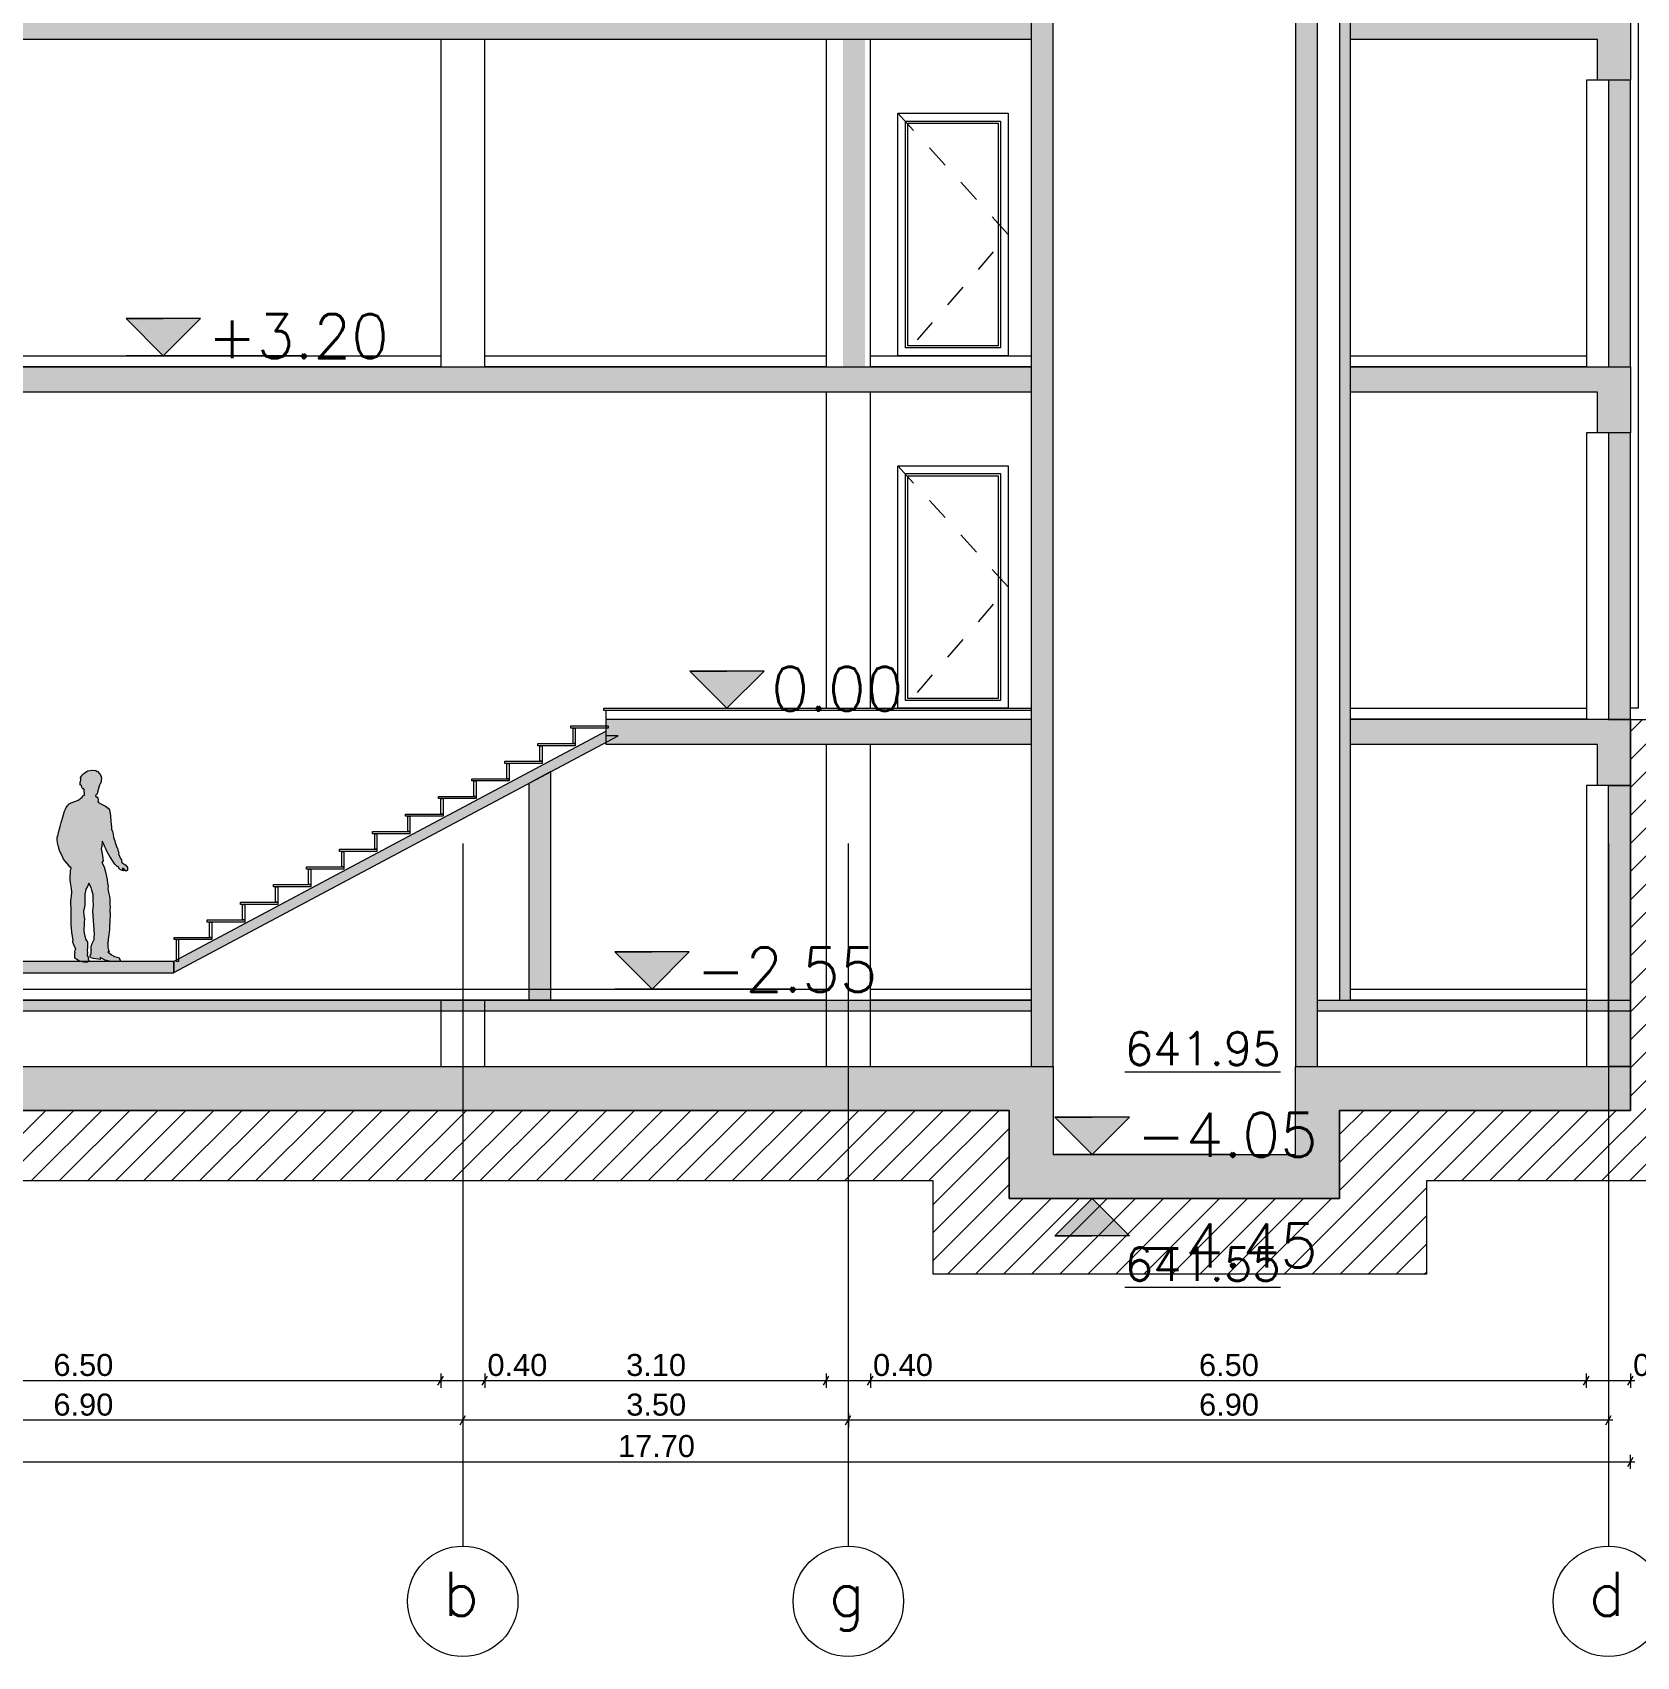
# Model space of a CAD drawing. Header units: millimetres. Extents: x 476571643 to 477489869, y 4620928210 to 4621294454.
# Drawn here: x 477371381 to 477385942, y 4621109258 to 4621123999 of the extents above; entities that cross this region are included whole.
import ezdxf

# ---------------------------------------------------------------- set-up
doc = ezdxf.new("R2010")
doc.units = ezdxf.units.MM
doc.header["$MEASUREMENT"] = 0
doc.linetypes.add('Dashed', pattern=[423.333333, 211.666667, -211.666667])
for name, color, linetype, lineweight in [('0_0 Architecture_Pen_No__7', 7, 'Continuous', 0), ('0_0 Architecture_Pen_No__8', 8, 'Continuous', 0), ('0_Pen_No__1_Pen_No__250', 7, 'Continuous', 0), ('0_Pen_No__250_Pen_No__142', 142, 'Continuous', 0), ('2D Drafting - General_Pen_No__250_Pen_No__7', 7, 'Continuous', 0), ('2D Drafting - General_Pen_No__250_Pen_No__7_Pen_No__154', 154, 'Continuous', 0), ('2D Drafting - General_Pen_No__250_Pen_No__7_Pen_No__250', 7, 'Continuous', 0), ('2D Drafting - General_Pen_No__250_Pen_No__7_Pen_No__7', 7, 'Continuous', 0), ('2D Drafting - General_Pen_No__7_Pen_No__253', 252, 'Continuous', 0), ('a-iataki_Pen_No__5_Pen_No__5_Pen_No__142', 142, 'Continuous', 0), ('gegmebi_Pen_No__7_Pen_No__250', 7, 'Continuous', 0), ('kar-panjara_Pen_No__7_Pen_No__250', 7, 'Continuous', 0), ('New_._Pen_No__1', 1, 'Continuous', 0), ('New_2D Drafting - General_Pen_No__250_Pen_No__154', 154, 'Continuous', 0), ('New_2D Drafting - General_Pen_No__250_Pen_No__7', 7, 'Continuous', 0), ('New_2D Drafting - General_Pen_No__7_Pen_No__250', 7, 'Continuous', 0), ('New_2D Drafting - General_Pen_No__7_Pen_No__7', 7, 'Continuous', 0), ('New_R03_Nakveti_Pen_No__1', 1, 'Continuous', 0), ('New_reg_nak_Pen_No__7', 7, 'Continuous', 0), ('New_shenobebi_Pen_No__4', 7, 'Continuous', 0), ('zoma_Pen_No__142', 142, 'Continuous', 0), ('zoma_Pen_No__1_Pen_No__142', 142, 'Continuous', 0), ('zoma_Pen_No__5_Pen_No__5_Pen_No__142', 142, 'Continuous', 0)]:
    doc.layers.add(name, color=color, linetype=linetype, lineweight=lineweight)
doc.layers.add('New_R03_Nakveti', color=7, linetype='Continuous')
doc.layers.add('zoma', color=7, linetype='Continuous')
doc.styles.add('GENERATED_STYLE_2', font='arial.ttf')
doc.dimstyles.new('GENERATED_STYLE__3', dxfattribs={"dimtxt": 200, "dimasz": 64.421331, "dimexe": 0.18, "dimexo": 3, "dimgap": 0.09, "dimtad": 1, "dimtih": 1, "dimtoh": 1, "dimlfac": 0.001, "dimzin": 0, "dimdsep": 46, "dimtxsty": 'GENERATED_STYLE_2', "dimblk": 'ARROWHEAD_2', "dimblk1": 'ARROWHEAD_2', "dimblk2": 'ARROWHEAD_2', "dimcen": 0.09, "dimclrd": 142, "dimclre": 142, "dimclrt": 142, "dimadec": 0, "dimazin": 0, "dimtfac": 1, "dimtdec": 4, "dimtmove": 0, "dimatfit": 3, "dimfxl": 1, "dimtolj": 1, "dimtzin": 0, "dimarcsym": 0})
doc.dimstyles.new('GENERATED_STYLE__4', dxfattribs={"dimtxt": 200, "dimasz": 64.421331, "dimexe": 0.18, "dimexo": 3, "dimgap": 0.09, "dimtad": 1, "dimtih": 1, "dimtoh": 1, "dimlfac": 0.001, "dimzin": 0, "dimdsep": 46, "dimtxsty": 'GENERATED_STYLE_2', "dimblk": 'ARROWHEAD_2', "dimblk1": 'ARROWHEAD_2', "dimblk2": 'ARROWHEAD_2', "dimcen": 0.09, "dimclrd": 142, "dimclre": 142, "dimclrt": 142, "dimadec": 0, "dimazin": 0, "dimtfac": 1, "dimtdec": 4, "dimtmove": 2, "dimatfit": 3, "dimfxl": 1, "dimtolj": 1, "dimtzin": 0, "dimarcsym": 0})

# ---------------------------------------------------------------- blocks, each defined once
blk = doc.blocks.new('Standing Man Contour 02 23')
at = {"layer": 'New_R03_Nakveti_Pen_No__1', "linetype": 'Continuous', "lineweight": 0}
blk.add_hatch(color=1, dxfattribs=at).paths.add_polyline_path([(-109, 855), (-110, 843), (-109, 830), (-98, 820), (-83, 829), (-79, 840), (-69, 846), (-60, 846), (-79, 829), (-72, 823), (-44, 833), (-35, 844), (-29, 853), (-24, 864), (-19, 860), (-13, 868), (-1, 880), (6, 884), (25, 913), (38, 937), (52, 956), (65, 976), (77, 997), (86, 1019), (97, 1043), (108, 1072), (120, 1095), (125, 1046), (130, 1024), (120, 980), (111, 914), (125, 899), (105, 868), (100, 850), (91, 814), (85, 789), (75, 744), (72, 711), (66, 682), (70, 663), (63, 627), (53, 578), (51, 545), (51, 519), (49, 495), (53, 469), (50, 425), (53, 377), (54, 314), (54, 291), (62, 244), (66, 202), (67, 181), (73, 173), (69, 166), (71, 147), (71, 128), (64, 103), (58, 90), (69, 89), (35, 62), (8, 48), (-15, 42), (-31, 35), (-39, 21), (-40, 15), (-43, 14), (-43, 5), (-22, 0), (0, 0), (43, 2), (93, 14), (134, 35), (140, 38), (140, 20), (156, 24), (201, 30), (222, 36), (230, 43), (228, 67), (222, 67), (222, 86), (221, 102), (217, 102), (222, 109), (221, 132), (216, 158), (194, 201), (193, 225), (191, 251), (193, 288), (205, 461), (200, 509), (204, 558), (203, 607), (216, 648), (221, 673), (242, 713), (253, 683), (268, 657), (273, 639), (277, 613), (277, 582), (280, 548), (279, 520), (283, 491), (291, 462), (287, 420), (282, 388), (284, 357), (286, 327), (287, 299), (288, 280), (286, 258), (278, 232), (270, 202), (255, 177), (255, 135), (256, 102), (254, 83), (253, 74), (258, 75), (256, 63), (251, 45), (245, 34), (247, 19), (243, 15), (244, 0), (255, -4), (291, -4), (328, 4), (351, 19), (368, 31), (369, 45), (368, 58), (370, 70), (366, 85), (370, 87), (367, 104), (361, 117), (365, 126), (377, 152), (387, 176), (387, 188), (384, 191), (396, 269), (400, 304), (403, 332), (403, 369), (403, 412), (404, 486), (406, 529), (407, 553), (404, 578), (400, 590), (398, 631), (400, 664), (409, 719), (413, 739), (413, 779), (409, 799), (410, 825), (404, 851), (416, 860), (426, 877), (442, 898), (446, 897), (455, 909), (471, 931), (483, 961), (496, 983), (509, 1008), (522, 1053), (528, 1080), (528, 1089), (531, 1100), (531, 1126), (521, 1154), (518, 1173), (502, 1226), (492, 1263), (479, 1311), (462, 1365), (453, 1384), (451, 1392), (448, 1399), (437, 1415), (431, 1421), (428, 1430), (402, 1442), (379, 1450), (360, 1458), (340, 1465), (320, 1477), (311, 1486), (307, 1488), (301, 1496), (298, 1502), (293, 1511), (284, 1509), (282, 1517), (282, 1533), (284, 1541), (284, 1548), (286, 1563), (287, 1568), (291, 1570), (297, 1570), (302, 1574), (307, 1585), (312, 1602), (315, 1606), (320, 1601), (320, 1625), (315, 1648), (314, 1667), (319, 1664), (317, 1673), (299, 1696), (287, 1708), (275, 1718), (264, 1727), (260, 1726), (250, 1731), (232, 1736), (216, 1737), (207, 1736), (194, 1739), (180, 1735), (166, 1725), (164, 1730), (153, 1718), (147, 1708), (143, 1709), (139, 1697), (131, 1681), (127, 1659), (131, 1654), (131, 1642), (134, 1620), (136, 1621), (138, 1614), (139, 1610), (143, 1613), (144, 1602), (147, 1592), (153, 1574), (158, 1560), (164, 1539), (168, 1524), (173, 1517), (180, 1514), (181, 1502), (168, 1493), (161, 1483), (156, 1475), (157, 1465), (162, 1455), (154, 1444), (128, 1428), (102, 1417), (90, 1410), (66, 1394), (54, 1379), (51, 1364), (47, 1324), (41, 1271), (35, 1220), (36, 1204), (28, 1180), (21, 1156), (17, 1127), (13, 1113), (5, 1097), (4, 1079), (-3, 1063), (-8, 1046), (-12, 1037), (-17, 1031), (-21, 1011), (-24, 1002), (-29, 992), (-26, 978), (-36, 957), (-45, 937), (-54, 925), (-55, 917), (-53, 907), (-57, 899), (-72, 890), (-77, 885), (-85, 881), (-94, 875)])
at = {"layer": 'New_R03_Nakveti_Pen_No__1', "color": 1, "linetype": 'Continuous', "lineweight": 0, "flags": 128}
blk.add_lwpolyline([(-109, 855), (-110, 843), (-109, 830), (-98, 820), (-83, 829), (-79, 840), (-69, 846), (-60, 846), (-79, 829), (-72, 823), (-44, 833), (-35, 844), (-29, 853), (-24, 864), (-19, 860), (-13, 868), (-1, 880), (6, 884), (25, 913), (38, 937), (52, 956), (65, 976), (77, 997), (86, 1019), (97, 1043), (108, 1072), (120, 1095), (125, 1046), (130, 1024), (120, 980), (111, 914), (125, 899), (105, 868), (100, 850), (91, 814), (85, 789), (75, 744), (72, 711), (66, 682), (70, 663), (63, 627), (53, 578), (51, 545), (51, 519), (49, 495), (53, 469), (50, 425), (53, 377), (54, 314), (54, 291), (62, 244), (66, 202), (67, 181), (73, 173), (69, 166), (71, 147), (71, 128), (64, 103), (58, 90), (69, 89), (35, 62), (8, 48), (-15, 42), (-31, 35), (-39, 21), (-40, 15), (-43, 14), (-43, 5), (-22, 0), (0, 0), (43, 2), (93, 14), (134, 35), (140, 38), (140, 20), (156, 24), (201, 30), (222, 36), (230, 43), (228, 67), (222, 67), (222, 86), (221, 102), (217, 102), (222, 109), (221, 132), (216, 158), (194, 201), (193, 225), (191, 251), (193, 288), (205, 461), (200, 509), (204, 558), (203, 607), (216, 648), (221, 673), (242, 713), (253, 683), (268, 657), (273, 639), (277, 613), (277, 582), (280, 548), (279, 520), (283, 491), (291, 462), (287, 420), (282, 388), (284, 357), (286, 327), (287, 299), (288, 280), (286, 258), (278, 232), (270, 202), (255, 177), (255, 135), (256, 102), (254, 83), (253, 74), (258, 75), (256, 63), (251, 45), (245, 34), (247, 19), (243, 15), (244, 0), (255, -4), (291, -4), (328, 4), (351, 19), (368, 31), (369, 45), (368, 58), (370, 70), (366, 85), (370, 87), (367, 104), (361, 117), (365, 126), (377, 152), (387, 176), (387, 188), (384, 191), (396, 269), (400, 304), (403, 332), (403, 369), (403, 412), (404, 486), (406, 529), (407, 553), (404, 578), (400, 590), (398, 631), (400, 664), (409, 719), (413, 739), (413, 779), (409, 799), (410, 825), (404, 851), (416, 860), (426, 877), (442, 898), (446, 897), (455, 909), (471, 931), (483, 961), (496, 983), (509, 1008), (522, 1053), (528, 1080), (528, 1089), (531, 1100), (531, 1126), (521, 1154), (518, 1173), (502, 1226), (492, 1263), (479, 1311), (462, 1365), (453, 1384), (451, 1392), (448, 1399), (437, 1415), (431, 1421), (428, 1430), (402, 1442), (379, 1450), (360, 1458), (340, 1465), (320, 1477), (311, 1486), (307, 1488), (301, 1496), (298, 1502), (293, 1511), (284, 1509), (282, 1517), (282, 1533), (284, 1541), (284, 1548), (286, 1563), (287, 1568), (291, 1570), (297, 1570), (302, 1574), (307, 1585), (312, 1602), (315, 1606), (320, 1601), (320, 1625), (315, 1648), (314, 1667), (319, 1664), (317, 1673), (299, 1696), (287, 1708), (275, 1718), (264, 1727), (260, 1726), (250, 1731), (232, 1736), (216, 1737), (207, 1736), (194, 1739), (180, 1735), (166, 1725), (164, 1730), (153, 1718), (147, 1708), (143, 1709), (139, 1697), (131, 1681), (127, 1659), (131, 1654), (131, 1642), (134, 1620), (136, 1621), (138, 1614), (139, 1610), (143, 1613), (144, 1602), (147, 1592), (153, 1574), (158, 1560), (164, 1539), (168, 1524), (173, 1517), (180, 1514), (181, 1502), (168, 1493), (161, 1483), (156, 1475), (157, 1465), (162, 1455), (154, 1444), (128, 1428), (102, 1417), (90, 1410), (66, 1394), (54, 1379), (51, 1364), (47, 1324), (41, 1271), (35, 1220), (36, 1204), (28, 1180), (21, 1156), (17, 1127), (13, 1113), (5, 1097), (4, 1079), (-3, 1063), (-8, 1046), (-12, 1037), (-17, 1031), (-21, 1011), (-24, 1002), (-29, 992), (-26, 978), (-36, 957), (-45, 937), (-54, 925), (-55, 917), (-53, 907), (-57, 899), (-72, 890), (-77, 885), (-85, 881), (-94, 875)], close=True, dxfattribs=at)
blk = doc.blocks.new('*D1625', base_point=(476844527, 4621385791))
at = {"layer": 'zoma_Pen_No__142', "color": 142, "linetype": 'Continuous', "lineweight": 0, "transparency": 16777216}
for p, q in [((477378762, 4621111360), (477378811, 4621111445)), ((477378787, 4621111466), (477378787, 4621111339)), ((477385662, 4621111360), (477385711, 4621111445)), ((477385687, 4621111466), (477385687, 4621111339)), ((477378787, 4621111402), (477375287, 4621111402)), ((477385687, 4621111402), (477378787, 4621111402)), ((477385728, 4621111402), (477385687, 4621111402))]:
    blk.add_line(p, q, dxfattribs=at)
at = {"layer": 'zoma_Pen_No__142', "color": 142, "lineweight": 0, "transparency": 16777216, "insert": (477381971, 4621111442), "char_height": 200, "attachment_point": 7, "style": 'GENERATED_STYLE_2'}
blk.add_mtext('\\A1;{\\pql;\\fArial CYR|b0|i0|c204|p34;6.90}', dxfattribs=at)
blk = doc.blocks.new('ARROWHEAD_2')
at = {"color": 0, "linetype": 'Continuous', "lineweight": 0}
for p, q in [((0, 0), (-1, 0)), ((-0.38, -0.66), (0.38, 0.66))]:
    blk.add_line(p, q, dxfattribs=at)
blk = doc.blocks.new('*D1626', base_point=(476844527, 4621385791))
at = {"layer": 'zoma_Pen_No__142', "color": 142, "linetype": 'Continuous', "lineweight": 0, "transparency": 16777216}
for p, q in [((477375262, 4621111360), (477375311, 4621111445)), ((477375287, 4621111466), (477375287, 4621111339)), ((477378762, 4621111360), (477378811, 4621111445)), ((477378787, 4621111402), (477375287, 4621111402))]:
    blk.add_line(p, q, dxfattribs=at)
at = {"layer": 'zoma_Pen_No__142', "color": 142, "lineweight": 0, "transparency": 16777216, "insert": (477376771, 4621111442), "char_height": 200, "attachment_point": 7, "style": 'GENERATED_STYLE_2'}
blk.add_mtext('\\A1;{\\pql;\\fArial CYR|b0|i0|c204|p34;3.50}', dxfattribs=at)
blk = doc.blocks.new('*D1627', base_point=(476844527, 4621385791))
at = {"layer": 'zoma_Pen_No__142', "color": 142, "linetype": 'Continuous', "lineweight": 0, "transparency": 16777216}
for p, q in [((477368411, 4621111445), (477368362, 4621111360)), ((477368387, 4621111466), (477368387, 4621111339)), ((477375262, 4621111360), (477375311, 4621111445)), ((477375287, 4621111466), (477375287, 4621111339)), ((477368387, 4621111402), (477368345, 4621111402)), ((477375287, 4621111402), (477368387, 4621111402))]:
    blk.add_line(p, q, dxfattribs=at)
at = {"layer": 'zoma_Pen_No__142', "color": 142, "lineweight": 0, "transparency": 16777216, "insert": (477371571, 4621111442), "char_height": 200, "attachment_point": 7, "style": 'GENERATED_STYLE_2'}
blk.add_mtext('\\A1;{\\pql;\\fArial CYR|b0|i0|c204|p34;6.90}', dxfattribs=at)
blk = doc.blocks.new('*D1628', base_point=(476844527, 4621385791))
at = {"layer": 'zoma_Pen_No__142', "color": 142, "linetype": 'Continuous', "lineweight": 0, "transparency": 16777216}
for p, q in [((477385462, 4621111720), (477385511, 4621111804)), ((477385486, 4621111826), (477385486, 4621111698)), ((477385887, 4621111762), (477385486, 4621111762)), ((477385862, 4621111720), (477385911, 4621111804)), ((477385887, 4621111826), (477385887, 4621111698)), ((477385928, 4621111762), (477385887, 4621111762))]:
    blk.add_line(p, q, dxfattribs=at)
at = {"layer": 'zoma_Pen_No__142', "color": 142, "lineweight": 0, "transparency": 16777216, "insert": (477385911, 4621111802), "char_height": 200, "attachment_point": 7, "style": 'GENERATED_STYLE_2'}
blk.add_mtext('\\A1;{\\pql;\\fArial CYR|b0|i0|c204|p34;0.40}', dxfattribs=at)
blk = doc.blocks.new('*D1629', base_point=(476844527, 4621385791))
at = {"layer": 'zoma_Pen_No__142', "color": 142, "linetype": 'Continuous', "lineweight": 0, "transparency": 16777216}
for p, q in [((477378962, 4621111720), (477379011, 4621111804)), ((477385486, 4621111762), (477378987, 4621111762)), ((477385462, 4621111720), (477385511, 4621111804)), ((477385486, 4621111826), (477385486, 4621111698))]:
    blk.add_line(p, q, dxfattribs=at)
at = {"layer": 'zoma_Pen_No__142', "color": 142, "lineweight": 0, "transparency": 16777216, "char_height": 200, "attachment_point": 7, "style": 'GENERATED_STYLE_2'}
for s, insert in [('\\A1;{\\pql;\\fArial CYR|b0|i0|c204|p34;0.40}', (477379011, 4621111802)), ('\\A1;{\\pql;\\fArial CYR|b0|i0|c204|p34;6.50}', (477381970, 4621111802))]:
    blk.add_mtext(s, dxfattribs=dict(at, insert=insert))
blk = doc.blocks.new('*D1630', base_point=(476844527, 4621385791))
at = {"layer": 'zoma_Pen_No__142', "color": 142, "linetype": 'Continuous', "lineweight": 0, "transparency": 16777216}
for p, q in [((477378562, 4621111720), (477378611, 4621111804)), ((477378987, 4621111762), (477378586, 4621111762)), ((477378962, 4621111720), (477379011, 4621111804)), ((477378987, 4621111826), (477378987, 4621111698)), ((477385486, 4621111762), (477378987, 4621111762))]:
    blk.add_line(p, q, dxfattribs=at)
blk = doc.blocks.new('*D1631', base_point=(476844527, 4621385791))
at = {"layer": 'zoma_Pen_No__142', "color": 142, "linetype": 'Continuous', "lineweight": 0, "transparency": 16777216}
for p, q in [((477375462, 4621111720), (477375511, 4621111804)), ((477375487, 4621111826), (477375487, 4621111698)), ((477378586, 4621111762), (477375487, 4621111762)), ((477378562, 4621111720), (477378611, 4621111804)), ((477378586, 4621111826), (477378586, 4621111698)), ((477378987, 4621111762), (477378586, 4621111762))]:
    blk.add_line(p, q, dxfattribs=at)
at = {"layer": 'zoma_Pen_No__142', "color": 142, "lineweight": 0, "transparency": 16777216, "char_height": 200, "attachment_point": 7, "style": 'GENERATED_STYLE_2'}
for s, insert in [('\\A1;{\\pql;\\fArial CYR|b0|i0|c204|p34;0.40}', (477375511, 4621111802)), ('\\A1;{\\pql;\\fArial CYR|b0|i0|c204|p34;3.10}', (477376770, 4621111802))]:
    blk.add_mtext(s, dxfattribs=dict(at, insert=insert))
blk = doc.blocks.new('*D1632', base_point=(476844527, 4621385791))
at = {"layer": 'zoma_Pen_No__142', "color": 142, "linetype": 'Continuous', "lineweight": 0, "transparency": 16777216}
for p, q in [((477375062, 4621111720), (477375111, 4621111804)), ((477375087, 4621111826), (477375087, 4621111698)), ((477375487, 4621111762), (477375087, 4621111762)), ((477375462, 4621111720), (477375511, 4621111804)), ((477375487, 4621111826), (477375487, 4621111698))]:
    blk.add_line(p, q, dxfattribs=at)
blk = doc.blocks.new('*D1633', base_point=(476844527, 4621385791))
at = {"layer": 'zoma_Pen_No__142', "color": 142, "linetype": 'Continuous', "lineweight": 0, "transparency": 16777216}
for p, q in [((477368563, 4621111720), (477368612, 4621111804)), ((477375087, 4621111762), (477368587, 4621111762)), ((477375062, 4621111720), (477375111, 4621111804)), ((477375087, 4621111826), (477375087, 4621111698))]:
    blk.add_line(p, q, dxfattribs=at)
at = {"layer": 'zoma_Pen_No__142', "color": 142, "lineweight": 0, "transparency": 16777216, "insert": (477371571, 4621111802), "char_height": 200, "attachment_point": 7, "style": 'GENERATED_STYLE_2'}
blk.add_mtext('\\A1;{\\pql;\\fArial CYR|b0|i0|c204|p34;6.50}', dxfattribs=at)
blk = doc.blocks.new('*D1634', base_point=(476844527, 4621385791))
at = {"layer": 'zoma_Pen_No__142', "color": 142, "linetype": 'Continuous', "lineweight": 0, "transparency": 16777216}
for p, q in [((477368187, 4621111762), (477368145, 4621111762)), ((477368211, 4621111804), (477368162, 4621111720)), ((477368187, 4621111826), (477368187, 4621111698)), ((477368587, 4621111762), (477368187, 4621111762)), ((477368563, 4621111720), (477368612, 4621111804)), ((477368587, 4621111826), (477368587, 4621111698)), ((477375087, 4621111762), (477368587, 4621111762))]:
    blk.add_line(p, q, dxfattribs=at)
at = {"layer": 'zoma_Pen_No__142', "color": 142, "lineweight": 0, "transparency": 16777216, "insert": (477368046, 4621111802), "char_height": 200, "attachment_point": 7, "style": 'GENERATED_STYLE_2'}
blk.add_mtext('\\A1;{\\pql;\\fArial CYR|b0|i0|c204|p34;0.40}', dxfattribs=at)
blk = doc.blocks.new('*D1635', base_point=(476844527, 4621385791))
at = {"layer": 'zoma_Pen_No__142', "color": 142, "linetype": 'Continuous', "lineweight": 0, "transparency": 16777216}
for p, q in [((477368145, 4621111026), (477368187, 4621111026)), ((477368211, 4621111068), (477368162, 4621110983)), ((477368187, 4621110962), (477368187, 4621111089)), ((477368187, 4621111026), (477385887, 4621111026)), ((477385862, 4621110983), (477385911, 4621111068)), ((477385887, 4621110962), (477385887, 4621111089)), ((477385887, 4621111026), (477385928, 4621111026))]:
    blk.add_line(p, q, dxfattribs=at)
at = {"layer": 'zoma_Pen_No__142', "color": 142, "lineweight": 0, "transparency": 16777216, "insert": (477376695, 4621111066), "char_height": 200, "attachment_point": 7, "style": 'GENERATED_STYLE_2'}
blk.add_mtext('\\A1;{\\pql;\\fArial CYR|b0|i0|c204|p34;17.70}', dxfattribs=at)

msp = doc.modelspace()

# ---------------------------------------------------------------- hatches: boundary and pattern name
at = {"layer": '0_0 Architecture_Pen_No__8', "linetype": 'Continuous', "lineweight": 0, "true_color": 0x404040}
msp.add_hatch(color=250, dxfattribs=at).paths.add_polyline_path([(477368187.014, 4621114214.87), (477368186.986, 4621114614.87), (477380646.769, 4621114614.87), (477380646.769, 4621113814.87), (477382846.728, 4621113814.87), (477382846.728, 4621114614.87), (477383287.885, 4621114614.87), (477385886.764, 4621114614.87), (477385886.764, 4621114214.87), (477383246.885, 4621114214.87), (477383246.885, 4621113414.87), (477380666.769, 4621113414.87), (477380246.786, 4621113414.87), (477380246.786, 4621114214.87)])
at = {"layer": '0_Pen_No__250_Pen_No__142', "linetype": 'Continuous', "lineweight": 0}
for points in [[(477372568.393, 4621121064.296), (477372905.922, 4621121401.99), (477372230.7, 4621121401.825)], [(477377684.985, 4621117864.724), (477378022.514, 4621118202.418), (477377347.292, 4621118202.253)], [(477377004.839, 4621115315.281), (477377342.368, 4621115652.974), (477376667.146, 4621115652.809)], [(477381000.493, 4621113814.87), (477381338.022, 4621114152.563), (477380662.799, 4621114152.398)], [(477381000.486, 4621113414.87), (477381338.18, 4621113077.341), (477380662.958, 4621113077.176)]]:
    msp.add_hatch(color=142, dxfattribs=at).paths.add_polyline_path(points)
at = {"layer": '2D Drafting - General_Pen_No__250_Pen_No__7', "linetype": 'Continuous', "lineweight": 0}
for points in [[(477368187.027, 4621124165.01), (477368187.114, 4621124165.01), (477368306.766, 4621124165.01), (477380446.732, 4621124165.01), (477380446.732, 4621123934.916), (477378937.181, 4621123934.916), (477378636.765, 4621123934.916), (477368486.764, 4621123934.916), (477368486.764, 4621123565.01), (477368187.015, 4621123565.01), (477368187.074, 4621123984.129), (477368187.027, 4621123984.129)], [(477368187.027, 4621120784.129), (477368187.027, 4621120965.01), (477380446.732, 4621120965.01), (477380446.732, 4621120734.916), (477378937.181, 4621120734.916), (477378636.765, 4621120734.916), (477368486.764, 4621120734.916), (477368486.764, 4621120365.01), (477368187.027, 4621120365.01), (477368187.027, 4621120451.17), (477368187.074, 4621120784.129)], [(477383346.732, 4621120965.01), (477385886.764, 4621120965.01), (477385886.764, 4621120785.002), (477385886.764, 4621120365.01), (477385586.764, 4621120365.01), (477385586.764, 4621120735.002), (477383346.732, 4621120735.002)], [(477376587.644, 4621117765.01), (477380446.732, 4621117765.01), (477380446.732, 4621117585.002), (477380446.732, 4621117534.939), (477376587.635, 4621117535.1)], [(477383346.732, 4621117765.01), (477385886.764, 4621117765.01), (477385886.764, 4621117585.002), (477385886.764, 4621117165.01), (477385586.764, 4621117165.01), (477385586.764, 4621117535.002), (477383346.732, 4621117535.002)], [(477372664.19, 4621115565.01), (477372664.189, 4621115465.902), (477376697.649, 4621117615.006), (477376587.638, 4621117615.011), (477376587.64, 4621117658.163)], [(477368186.76, 4621115214.869), (477380446.732, 4621115214.869), (477380446.732, 4621115114.869), (477368186.76, 4621115114.869)], [(477383046.732, 4621115214.869), (477385886.764, 4621115214.869), (477385886.764, 4621115114.869), (477383046.732, 4621115114.869)]]:
    msp.add_hatch(color=7, dxfattribs=at).paths.add_polyline_path(points)
at = {"layer": '2D Drafting - General_Pen_No__250_Pen_No__7_Pen_No__154', "linetype": 'Continuous', "lineweight": 0}
for points in [[(477385686.764, 4621123565.009), (477385686.764, 4621120964.071), (477385886.764, 4621120964.071), (477385886.764, 4621123565.009)], [(477385686.764, 4621120365.01), (477385686.764, 4621117764.072), (477385886.764, 4621117764.072), (477385886.764, 4621120365.01)], [(477385886.764, 4621114614.87), (477385686.764, 4621114614.87), (477385686.764, 4621117165.01), (477385886.764, 4621117165.01)]]:
    msp.add_hatch(color=154, dxfattribs=at).paths.add_polyline_path(points)
at = {"layer": '2D Drafting - General_Pen_No__250_Pen_No__7_Pen_No__7', "linetype": 'Continuous', "lineweight": 0}
msp.add_hatch(color=7, dxfattribs=at).paths.add_polyline_path([(477378737.181, 4621123934.916), (477378737.181, 4621120964.072), (477378937.181, 4621120964.072), (477378937.181, 4621123934.916)])
at = {"layer": 'New_2D Drafting - General_Pen_No__250_Pen_No__154', "linetype": 'Continuous', "lineweight": 0}
for points in [[(477382846.728, 4621114614.87), (477383046.732, 4621114614.87), (477383046.732, 4621132564.577), (477382846.728, 4621132564.577)], [(477380446.732, 4621114614.87), (477380646.736, 4621114614.87), (477380646.736, 4621131514.287), (477380446.732, 4621131514.287)]]:
    msp.add_hatch(color=154, dxfattribs=at).paths.add_polyline_path(points)
at = {"layer": 'New_2D Drafting - General_Pen_No__250_Pen_No__7', "linetype": 'Continuous', "lineweight": 0}
for points in [[(477383246.732, 4621115214.869), (477383346.732, 4621115214.869), (477383346.732, 4621132564.577), (477383246.732, 4621132564.577)], [(477383346.732, 4621124165.01), (477385886.764, 4621124165.01), (477385886.764, 4621123985.002), (477385886.764, 4621123565.009), (477385586.764, 4621123565.009), (477385586.764, 4621123934.916), (477383346.732, 4621123934.916)], [(477375887.641, 4621115214.869), (477376087.646, 4621115214.869), (477376087.641, 4621117289.709), (477375887.641, 4621117183.055)], [(477368186.927, 4621115464.877), (477372664.189, 4621115464.877), (477372664.171, 4621115565.01), (477368186.927, 4621115565.01)]]:
    msp.add_hatch(color=7, dxfattribs=at).paths.add_polyline_path(points)
at = {"layer": 'New_2D Drafting - General_Pen_No__7_Pen_No__7', "linetype": 'Continuous', "lineweight": 0}
h = msp.add_hatch(dxfattribs=at)
h.set_pattern_fill('MASONRY_BLOCK', style=0, pattern_type=2)
h.set_pattern_definition([(45, (476844527.15, 4621385791.04), (-127.279217, 127.279217), [])])
h.paths.add_polyline_path([(477363707.041, 4621115465.01), (477368186.927, 4621115464.877), (477368187.014, 4621114214.87), (477380246.786, 4621114214.87), (477380246.786, 4621113414.87), (477383246.885, 4621113414.87), (477383246.885, 4621114214.87), (477384274.349, 4621114214.87), (477385886.764, 4621114214.87), (477385886.764, 4621117485.002), (477385886.764, 4621117764.092), (477390741.143, 4621117764.092), (477390741.143, 4621117024.286), (477386597.781, 4621117024.286), (477386597.781, 4621113635.952), (477386597.781, 4621113574.43), (477384034.349, 4621113574.43), (477384034.349, 4621112728.014), (477380183.786, 4621112728.014), (477379557.37, 4621112728.014), (477379557.37, 4621113574.43), (477367546.349, 4621113574.43), (477367546.349, 4621114725.102), (477363707.041, 4621114725.102)])

# ---------------------------------------------------------------- linework, layer by layer
at = {"layer": '0_0 Architecture_Pen_No__7', "color": 7, "linetype": 'Continuous', "lineweight": 0, "flags": 128}
msp.add_lwpolyline([(477368187.014, 4621114214.87), (477368186.986, 4621114614.87), (477380646.769, 4621114614.87), (477380646.769, 4621113814.87), (477382846.728, 4621113814.87), (477382846.728, 4621114614.87), (477383287.885, 4621114614.87), (477385886.764, 4621114614.87), (477385886.764, 4621114214.87), (477383246.885, 4621114214.87), (477383246.885, 4621113414.87), (477380666.769, 4621113414.87), (477380246.786, 4621113414.87), (477380246.786, 4621114214.87)], close=True, dxfattribs=at)
at = {"layer": '0_Pen_No__1_Pen_No__250', "color": 7, "linetype": 'Continuous', "lineweight": 0, "flags": 128}
for points in [[(477372568.393, 4621121064.296), (477372230.7, 4621121401.825), (477372568.311, 4621121401.907)], [(477372568.393, 4621121064.296), (477372905.922, 4621121401.99), (477372568.311, 4621121401.907)], [(477373830.782, 4621121064.604), (477372230.782, 4621121064.214)], [(477377684.985, 4621117864.724), (477377347.292, 4621118202.253), (477377684.903, 4621118202.335)], [(477377684.985, 4621117864.724), (477378022.514, 4621118202.418), (477377684.903, 4621118202.335)], [(477378947.374, 4621117864.724), (477377347.374, 4621117864.333)], [(477377004.839, 4621115315.281), (477376667.146, 4621115652.809), (477377004.757, 4621115652.892)], [(477377004.839, 4621115315.281), (477377342.368, 4621115652.974), (477377004.757, 4621115652.892)], [(477378267.228, 4621115315.589), (477376667.228, 4621115315.198)], [(477381000.493, 4621113814.87), (477380662.799, 4621114152.398), (477381000.41, 4621114152.481)], [(477381000.493, 4621113814.87), (477381338.022, 4621114152.563), (477381000.41, 4621114152.481)], [(477382262.882, 4621113815.178), (477380662.882, 4621113814.787)], [(477382262.875, 4621113415.178), (477380662.875, 4621113414.787)], [(477381000.486, 4621113414.87), (477380662.958, 4621113077.176), (477381000.569, 4621113077.258)], [(477381000.486, 4621113414.87), (477381338.18, 4621113077.341), (477381000.569, 4621113077.258)]]:
    msp.add_lwpolyline(points, dxfattribs=at)
at = {"layer": '0_Pen_No__250_Pen_No__142', "color": 142, "linetype": 'Continuous', "lineweight": 0, "flags": 128}
for points in [[(477372568.393, 4621121064.296), (477372905.922, 4621121401.99), (477372230.7, 4621121401.825)], [(477377684.985, 4621117864.724), (477378022.514, 4621118202.418), (477377347.292, 4621118202.253)], [(477377004.839, 4621115315.281), (477377342.368, 4621115652.974), (477376667.146, 4621115652.809)], [(477381000.493, 4621113814.87), (477381338.022, 4621114152.563), (477380662.799, 4621114152.398)], [(477381000.486, 4621113414.87), (477381338.18, 4621113077.341), (477380662.958, 4621113077.176)]]:
    msp.add_lwpolyline(points, close=True, dxfattribs=at)
at = {"layer": '2D Drafting - General_Pen_No__250_Pen_No__7', "color": 7, "linetype": 'Continuous', "lineweight": 0, "flags": 128}
for points in [[(477368187.027, 4621124165.01), (477368187.114, 4621124165.01), (477368306.766, 4621124165.01), (477380446.732, 4621124165.01), (477380446.732, 4621123934.916), (477378937.181, 4621123934.916), (477378636.765, 4621123934.916), (477368486.764, 4621123934.916), (477368486.764, 4621123565.01), (477368187.015, 4621123565.01), (477368187.074, 4621123984.129), (477368187.027, 4621123984.129)], [(477368187.027, 4621120784.129), (477368187.027, 4621120965.01), (477380446.732, 4621120965.01), (477380446.732, 4621120734.916), (477378937.181, 4621120734.916), (477378636.765, 4621120734.916), (477368486.764, 4621120734.916), (477368486.764, 4621120365.01), (477368187.027, 4621120365.01), (477368187.027, 4621120451.17), (477368187.074, 4621120784.129)], [(477383346.732, 4621120965.01), (477385886.764, 4621120965.01), (477385886.764, 4621120785.002), (477385886.764, 4621120365.01), (477385586.764, 4621120365.01), (477385586.764, 4621120735.002), (477383346.732, 4621120735.002)], [(477376587.644, 4621117765.01), (477380446.732, 4621117765.01), (477380446.732, 4621117585.002), (477380446.732, 4621117534.939), (477376587.635, 4621117535.1)], [(477383346.732, 4621117765.01), (477385886.764, 4621117765.01), (477385886.764, 4621117585.002), (477385886.764, 4621117165.01), (477385586.764, 4621117165.01), (477385586.764, 4621117535.002), (477383346.732, 4621117535.002)], [(477372664.19, 4621115565.01), (477372664.189, 4621115465.902), (477376697.649, 4621117615.006), (477376587.638, 4621117615.011), (477376587.64, 4621117658.163)], [(477368186.76, 4621115214.869), (477380446.732, 4621115214.869), (477380446.732, 4621115114.869), (477368186.76, 4621115114.869)], [(477383046.732, 4621115214.869), (477385886.764, 4621115214.869), (477385886.764, 4621115114.869), (477383046.732, 4621115114.869)]]:
    msp.add_lwpolyline(points, close=True, dxfattribs=at)
at = {"layer": '2D Drafting - General_Pen_No__250_Pen_No__7_Pen_No__250', "color": 7, "linetype": 'Continuous', "lineweight": 0, "flags": 128}
for points in [[(477385686.764, 4621123565.009), (477385686.764, 4621120964.071), (477385886.764, 4621120964.071), (477385886.764, 4621123565.009)], [(477385686.764, 4621120365.01), (477385686.764, 4621117764.072), (477385886.764, 4621117764.072), (477385886.764, 4621120365.01)]]:
    msp.add_lwpolyline(points, close=True, dxfattribs=at)
at = {"layer": '2D Drafting - General_Pen_No__250_Pen_No__7_Pen_No__7', "color": 7, "linetype": 'Continuous', "lineweight": 0, "flags": 128}
msp.add_lwpolyline([(477385886.764, 4621114614.87), (477385686.764, 4621114614.87), (477385686.764, 4621117165.01), (477385886.764, 4621117165.01)], close=True, dxfattribs=at)
at = {"layer": '2D Drafting - General_Pen_No__7_Pen_No__253', "color": 252, "linetype": 'Continuous', "lineweight": 0, "flags": 128}
for points in [[(477379237.642, 4621123265.01), (477380237.643, 4621123265.01), (477380237.643, 4621121065.01), (477379237.642, 4621121065.01)], [(477379307.182, 4621123195.01), (477380167.643, 4621123195.01), (477380167.643, 4621121135.01), (477379307.182, 4621121135.01)], [(477379327.182, 4621123175.01), (477380147.643, 4621123175.01), (477380147.643, 4621121155.01), (477379327.182, 4621121155.01)], [(477379237.642, 4621120065.01), (477380237.643, 4621120065.01), (477380237.643, 4621117865.01), (477379237.642, 4621117865.01)], [(477379307.182, 4621119995.01), (477380167.643, 4621119995.01), (477380167.643, 4621117935.01), (477379307.182, 4621117935.01)], [(477379327.182, 4621119975.01), (477380147.643, 4621119975.01), (477380147.643, 4621117955.01), (477379327.182, 4621117955.01)]]:
    msp.add_lwpolyline(points, close=True, dxfattribs=at)
at = {"layer": '2D Drafting - General_Pen_No__7_Pen_No__253', "color": 252, "linetype": 'Dashed', "lineweight": 0, "flags": 128}
for points in [[(477379237.642, 4621123265.01), (477380237.643, 4621122165.01), (477379287.643, 4621121065.01)], [(477379237.642, 4621120065.01), (477380237.643, 4621118965.01), (477379287.643, 4621117865.01)]]:
    msp.add_lwpolyline(points, dxfattribs=at)
at = {"layer": 'gegmebi_Pen_No__7_Pen_No__250', "color": 7, "linetype": 'Continuous', "lineweight": 0, "flags": 128}
for points in [[(477375086.414, 4621120965.01), (477368187.027, 4621120965.01), (477368187.027, 4621121065.01), (477375086.414, 4621121065.01)], [(477378586.764, 4621120965.01), (477375486.764, 4621120965.01), (477375486.764, 4621121065.01), (477378586.764, 4621121065.01)], [(477380446.732, 4621120965.01), (477378987.114, 4621120965.01), (477378987.114, 4621121065.01), (477380446.732, 4621121065.01)], [(477385486.764, 4621120965.01), (477383346.732, 4621120965.01), (477383346.732, 4621121065.01), (477385486.764, 4621121065.01)], [(477385486.764, 4621117764.877), (477383346.732, 4621117764.877), (477383346.732, 4621117865.01), (477385486.764, 4621117865.01)], [(477378586.764, 4621115214.869), (477368386.764, 4621115214.869), (477368386.764, 4621115315.002), (477378586.764, 4621115315.002)], [(477380446.732, 4621115214.869), (477378987.114, 4621115214.869), (477378987.114, 4621115315.002), (477380446.732, 4621115315.002)], [(477385486.764, 4621115214.869), (477383346.732, 4621115214.869), (477383346.732, 4621115315.002), (477385486.764, 4621115315.002)]]:
    msp.add_lwpolyline(points, close=True, dxfattribs=at)
msp.add_lwpolyline([(477380466.764, 4621117765.01), (477380466.764, 4621117764.877)], dxfattribs=at)
at = {"layer": 'kar-panjara_Pen_No__7_Pen_No__250', "color": 7, "linetype": 'Continuous', "lineweight": 0, "flags": 128}
for points in [[(477375086.414, 4621123934.916), (477375086.414, 4621120965.01), (477375486.764, 4621120965.01), (477375486.764, 4621123934.916)], [(477378586.764, 4621123934.916), (477378586.764, 4621120964.131), (477378987.114, 4621120964.131), (477378987.114, 4621123934.916)], [(477385486.764, 4621123565.009), (477385486.764, 4621120965.01), (477385886.764, 4621120965.01), (477385886.764, 4621123565.009)], [(477378586.764, 4621120734.916), (477378586.764, 4621117865.01), (477378987.114, 4621117865.01), (477378987.114, 4621120734.916)], [(477385486.764, 4621120365.01), (477385486.764, 4621117764.877), (477385886.764, 4621117764.877), (477385886.764, 4621120365.01)], [(477378586.764, 4621117535), (477378586.764, 4621114614.87), (477378987.114, 4621114614.87), (477378987.114, 4621117535)], [(477385486.764, 4621117165.01), (477385486.764, 4621114614.87), (477385886.764, 4621114614.87), (477385886.764, 4621117165.01)], [(477375086.764, 4621115214.862), (477375086.764, 4621114614.87), (477375486.764, 4621114614.87), (477375486.764, 4621115214.862)]]:
    msp.add_lwpolyline(points, close=True, dxfattribs=at)
at = {"layer": 'New_2D Drafting - General_Pen_No__250_Pen_No__7', "color": 7, "linetype": 'Continuous', "lineweight": 0, "flags": 128}
for points in [[(477382846.728, 4621114614.87), (477383046.732, 4621114614.87), (477383046.732, 4621132564.577), (477382846.728, 4621132564.577)], [(477383246.732, 4621115214.869), (477383346.732, 4621115214.869), (477383346.732, 4621132564.577), (477383246.732, 4621132564.577)], [(477380446.732, 4621114614.87), (477380646.736, 4621114614.87), (477380646.736, 4621131514.287), (477380446.732, 4621131514.287)], [(477383346.732, 4621124165.01), (477385886.764, 4621124165.01), (477385886.764, 4621123985.002), (477385886.764, 4621123565.009), (477385586.764, 4621123565.009), (477385586.764, 4621123934.916), (477383346.732, 4621123934.916)], [(477375887.641, 4621115214.869), (477376087.646, 4621115214.869), (477376087.641, 4621117289.709), (477375887.641, 4621117183.055)], [(477368186.927, 4621115464.877), (477372664.189, 4621115464.877), (477372664.171, 4621115565.01), (477368186.927, 4621115565.01)]]:
    msp.add_lwpolyline(points, close=True, dxfattribs=at)
at = {"layer": 'New_2D Drafting - General_Pen_No__7_Pen_No__250', "color": 7, "linetype": 'Continuous', "lineweight": 0, "flags": 128}
msp.add_lwpolyline([(477363707.041, 4621115465.01), (477368186.927, 4621115464.877), (477368187.014, 4621114214.87), (477380246.786, 4621114214.87), (477380246.786, 4621113414.87), (477383246.885, 4621113414.87), (477383246.885, 4621114214.87), (477384274.349, 4621114214.87), (477385886.764, 4621114214.87), (477385886.764, 4621117485.002), (477385886.764, 4621117764.092), (477390741.143, 4621117764.092), (477390741.143, 4621117024.286), (477386597.781, 4621117024.286), (477386597.781, 4621113635.952), (477386597.781, 4621113574.43), (477384034.349, 4621113574.43), (477384034.349, 4621112728.014), (477380183.786, 4621112728.014), (477379557.37, 4621112728.014), (477379557.37, 4621113574.43), (477367546.349, 4621113574.43), (477367546.349, 4621114725.102), (477363707.041, 4621114725.102)], close=True, dxfattribs=at)
at = {"layer": 'New_reg_nak_Pen_No__7', "color": 7, "linetype": 'Continuous', "lineweight": 0, "flags": 128}
msp.add_lwpolyline([(477385886.927, 4621131064.577), (477385957.278, 4621131064.576), (477385956.954, 4621117865), (477385887.027, 4621117865.002)], dxfattribs=at)
at = {"layer": 'New_shenobebi_Pen_No__4', "color": 7, "linetype": 'Continuous', "lineweight": 0}
for points in [[(477380447.653, 4621117845.01), (477376567.642, 4621117845.01), (477376567.642, 4621117865.01), (477380447.653, 4621117865.01)], [(477376607.641, 4621117685.01), (477376267.641, 4621117685.01), (477376267.641, 4621117705.01), (477376607.641, 4621117705.01)], [(477376307.641, 4621117685.01), (477376307.641, 4621117545.01), (477376287.641, 4621117545.01), (477376287.641, 4621117685.01)], [(477376307.641, 4621117525.01), (477375967.641, 4621117525.01), (477375967.641, 4621117545.01), (477376307.641, 4621117545.01)], [(477376007.641, 4621117525.01), (477376007.641, 4621117385.01), (477375987.641, 4621117385.01), (477375987.641, 4621117525.01)], [(477376007.641, 4621117365.01), (477375667.641, 4621117365.01), (477375667.641, 4621117385.01), (477376007.641, 4621117385.01)], [(477375707.641, 4621117365.01), (477375707.641, 4621117225.01), (477375687.641, 4621117225.01), (477375687.641, 4621117365.01)], [(477375707.641, 4621117205.01), (477375367.641, 4621117205.01), (477375367.641, 4621117225.01), (477375707.641, 4621117225.01)], [(477375407.641, 4621117205.01), (477375407.641, 4621117065.01), (477375387.641, 4621117065.01), (477375387.641, 4621117205.01)], [(477375407.641, 4621117045.01), (477375067.641, 4621117045.01), (477375067.641, 4621117065.01), (477375407.641, 4621117065.01)], [(477375107.641, 4621117045.01), (477375107.641, 4621116905.01), (477375087.641, 4621116905.01), (477375087.641, 4621117045.01)], [(477375107.641, 4621116885.01), (477374767.641, 4621116885.01), (477374767.641, 4621116905.01), (477375107.641, 4621116905.01)], [(477374807.641, 4621116885.01), (477374807.641, 4621116745.01), (477374787.641, 4621116745.01), (477374787.641, 4621116885.01)], [(477374807.641, 4621116725.01), (477374467.641, 4621116725.01), (477374467.641, 4621116745.01), (477374807.641, 4621116745.01)], [(477374507.641, 4621116565.01), (477374167.641, 4621116565.01), (477374167.641, 4621116585.01), (477374507.641, 4621116585.01)], [(477374507.641, 4621116725.01), (477374507.641, 4621116585.01), (477374487.641, 4621116585.01), (477374487.641, 4621116725.01)], [(477374207.641, 4621116565.01), (477374207.641, 4621116425.01), (477374187.641, 4621116425.01), (477374187.641, 4621116565.01)], [(477374207.641, 4621116405.01), (477373867.641, 4621116405.01), (477373867.641, 4621116425.01), (477374207.641, 4621116425.01)], [(477373907.641, 4621116405.01), (477373907.641, 4621116265.01), (477373887.641, 4621116265.01), (477373887.641, 4621116405.01)], [(477373907.641, 4621116245.01), (477373567.641, 4621116245.01), (477373567.641, 4621116265.01), (477373907.641, 4621116265.01)], [(477373607.641, 4621116245.01), (477373607.641, 4621116105.01), (477373587.641, 4621116105.01), (477373587.641, 4621116245.01)], [(477373607.641, 4621116085.01), (477373267.641, 4621116085.01), (477373267.641, 4621116105.01), (477373607.641, 4621116105.01)], [(477373307.641, 4621116085.01), (477373307.641, 4621115945.01), (477373287.641, 4621115945.01), (477373287.641, 4621116085.01)], [(477373307.641, 4621115925.01), (477372967.641, 4621115925.01), (477372967.641, 4621115945.01), (477373307.641, 4621115945.01)], [(477373007.641, 4621115925.01), (477373007.641, 4621115785.01), (477372987.641, 4621115785.01), (477372987.641, 4621115925.01)], [(477373007.641, 4621115765.01), (477372667.641, 4621115765.01), (477372667.641, 4621115785.01), (477373007.641, 4621115785.01)], [(477372707.641, 4621115765.01), (477372707.641, 4621115565.01), (477372687.641, 4621115565.01), (477372687.641, 4621115765.01)]]:
    msp.add_lwpolyline(points, close=True, dxfattribs=at)
msp.add_lwpolyline([(477376587.642, 4621117705.01), (477376587.642, 4621117845.01)], dxfattribs=at)
at = {"layer": 'zoma_Pen_No__5_Pen_No__5_Pen_No__142', "color": 142, "linetype": 'Continuous', "lineweight": 0}
for p, q in [((477375286.764, 4621116636.21), (477375286.764, 4621110253.22)), ((477378786.764, 4621116636.21), (477378786.764, 4621110253.22)), ((477385686.764, 4621116636.21), (477385686.764, 4621110253.22))]:
    msp.add_line(p, q, dxfattribs=at)
for centre in [(477375286.764, 4621109759.387), (477378786.764, 4621109759.387), (477385686.764, 4621109759.387)]:
    msp.add_circle(centre, 501.115, dxfattribs=at)

# ---------------------------------------------------------------- block references
at = {"layer": 'New_R03_Nakveti', "color": 7, "linetype": 'Continuous', "lineweight": 0, "xscale": -1, "zscale": 1000}
msp.add_blockref('Standing Man Contour 02 23', (477372134.521, 4621115565.01), dxfattribs=at)

# ---------------------------------------------------------------- texts
at = {"layer": 'a-iataki_Pen_No__5_Pen_No__5_Pen_No__142', "color": 142, "linetype": 'Continuous', "lineweight": 0, "char_height": 400, "attachment_point": 3}
for s, insert in [('\\A1;{\\pqr;\\Ftxt.shx;b}', (477375435.504, 4621110027.347)), ('\\A1;{\\pqr;\\Ftxt.shx;d}', (477385835.504, 4621110026.147)), ('\\A1;{\\pqr;\\Ftxt.shx;g}', (477378935.504, 4621110027.347))]:
    msp.add_mtext(s, dxfattribs=dict(at, insert=insert))
at = {"layer": 'New_._Pen_No__1', "color": 1, "linetype": 'Continuous', "lineweight": 0, "char_height": 300, "attachment_point": 2}
for s, insert in [('\\A1;{\\pqc;\\Ftxt.shx;\\L\\L64\\Ftxt.shx;1\\Ftxt.shx;.\\Ftxt.shx;95}', (477382004.108, 4621114925.867)), ('\\A1;{\\pqc;\\Ftxt.shx;\\L\\L641.\\Ftxt.shx;5\\Ftxt.shx;5}', (477382004.108, 4621112969.246))]:
    msp.add_mtext(s, dxfattribs=dict(at, insert=insert))
at = {"layer": 'zoma_Pen_No__1_Pen_No__142', "color": 142, "linetype": 'Continuous', "lineweight": 0, "char_height": 400, "attachment_point": 7}
for s, insert, rotation in [('\\A1;{\\pql;\\Ftxt.shx;+\\Ftxt.shx;3\\Ftxt.shx;.20}', (477372970.708, 4621121041.349), 0.0139872), ('\\A1;{\\pql;\\Ftxt.shx;0\\Ftxt.shx;.00}', (477378087.3, 4621117841.777), 0.0139872), ('\\A1;{\\pql;\\Ftxt.shx;-2.\\Ftxt.shx;55}', (477377407.154, 4621115292.333), 0.0139872), ('\\A1;{\\pql;\\Ftxt.shx;-4.\\Ftxt.shx;05}', (477381402.807, 4621113791.922), 0.0139872), ('\\A1;{\\pql;\\Ftxt.shx;-4.\\Ftxt.shx;4\\Ftxt.shx;5}', (477381402.789, 4621112788.795), 359.9860128)]:
    msp.add_mtext(s, dxfattribs=dict(at, insert=insert, rotation=rotation))

# ---------------------------------------------------------------- dimensions: what is measured, and where the dimension line sits
at = {"layer": 'zoma', "color": 142, "linetype": 'Continuous', "lineweight": 0}
for base, p1, p2, angle, dimstyle, picture, middle in [((477368186.59, 4621111762.03), (477368587.292, 4621114915.613), (477368186.59, 4621114915.613), 180, 'GENERATED_STYLE__4', '*D1634', (477368305.729, 4621111902.03)), ((477385886.746, 4621111025.518), (477368186.59, 4621114915.613), (477385886.746, 4621114915.558), 0, 'GENERATED_STYLE__3', '*D1635', (477377030.726, 4621111165.518)), ((477368587.292, 4621111762.03), (477375086.764, 4621111762.03), (477368587.292, 4621114915.613), 180, 'GENERATED_STYLE__3', '*D1633', (477371830.735, 4621111902.03)), ((477375486.764, 4621111762.03), (477378586.323, 4621114265.613), (477375486.764, 4621111762.03), 180, 'GENERATED_STYLE__3', '*D1631', (477377030.251, 4621111902.03)), ((477378586.323, 4621111762.03), (477378986.673, 4621114265.613), (477378586.323, 4621114265.613), 180, 'GENERATED_STYLE__3', '*D1630', (477379270.935, 4621111902.03)), ((477378986.673, 4621111762.03), (477385486.21, 4621111762.03), (477378986.673, 4621114265.613), 180, 'GENERATED_STYLE__3', '*D1629', (477382230.149, 4621111902.03)), ((477385486.21, 4621111762.03), (477385886.56, 4621111762.03), (477385486.21, 4621111762.03), 180, 'GENERATED_STYLE__3', '*D1628', (477386170.822, 4621111902.03)), ((477375086.764, 4621111762.03), (477375486.764, 4621111762.03), (477375086.764, 4621111762.03), 180, 'GENERATED_STYLE__3', '*D1632', (477375771.027, 4621111902.03)), ((477368386.942, 4621111402.324), (477375286.942, 4621111402.324), (477368386.942, 4621111402.324), 180, 'GENERATED_STYLE__3', '*D1627', (477371830.649, 4621111542.324)), ((477375286.942, 4621111402.324), (477378786.764, 4621110164.966), (477375286.942, 4621111402.324), 180, 'GENERATED_STYLE__3', '*D1626', (477377030.56, 4621111542.324)), ((477378786.764, 4621111402.324), (477385686.764, 4621111402.324), (477378786.764, 4621110164.966), 180, 'GENERATED_STYLE__3', '*D1625', (477382230.471, 4621111542.324))]:
    dim = msp.add_linear_dim(base=base, p1=p1, p2=p2, angle=angle, dimstyle=dimstyle, dxfattribs=at)
    dim.commit()
    dim.dimension.update_dxf_attribs({"geometry": picture, "text_midpoint": middle, "dimtype": 160})

doc.saveas('drawing.dxf')
